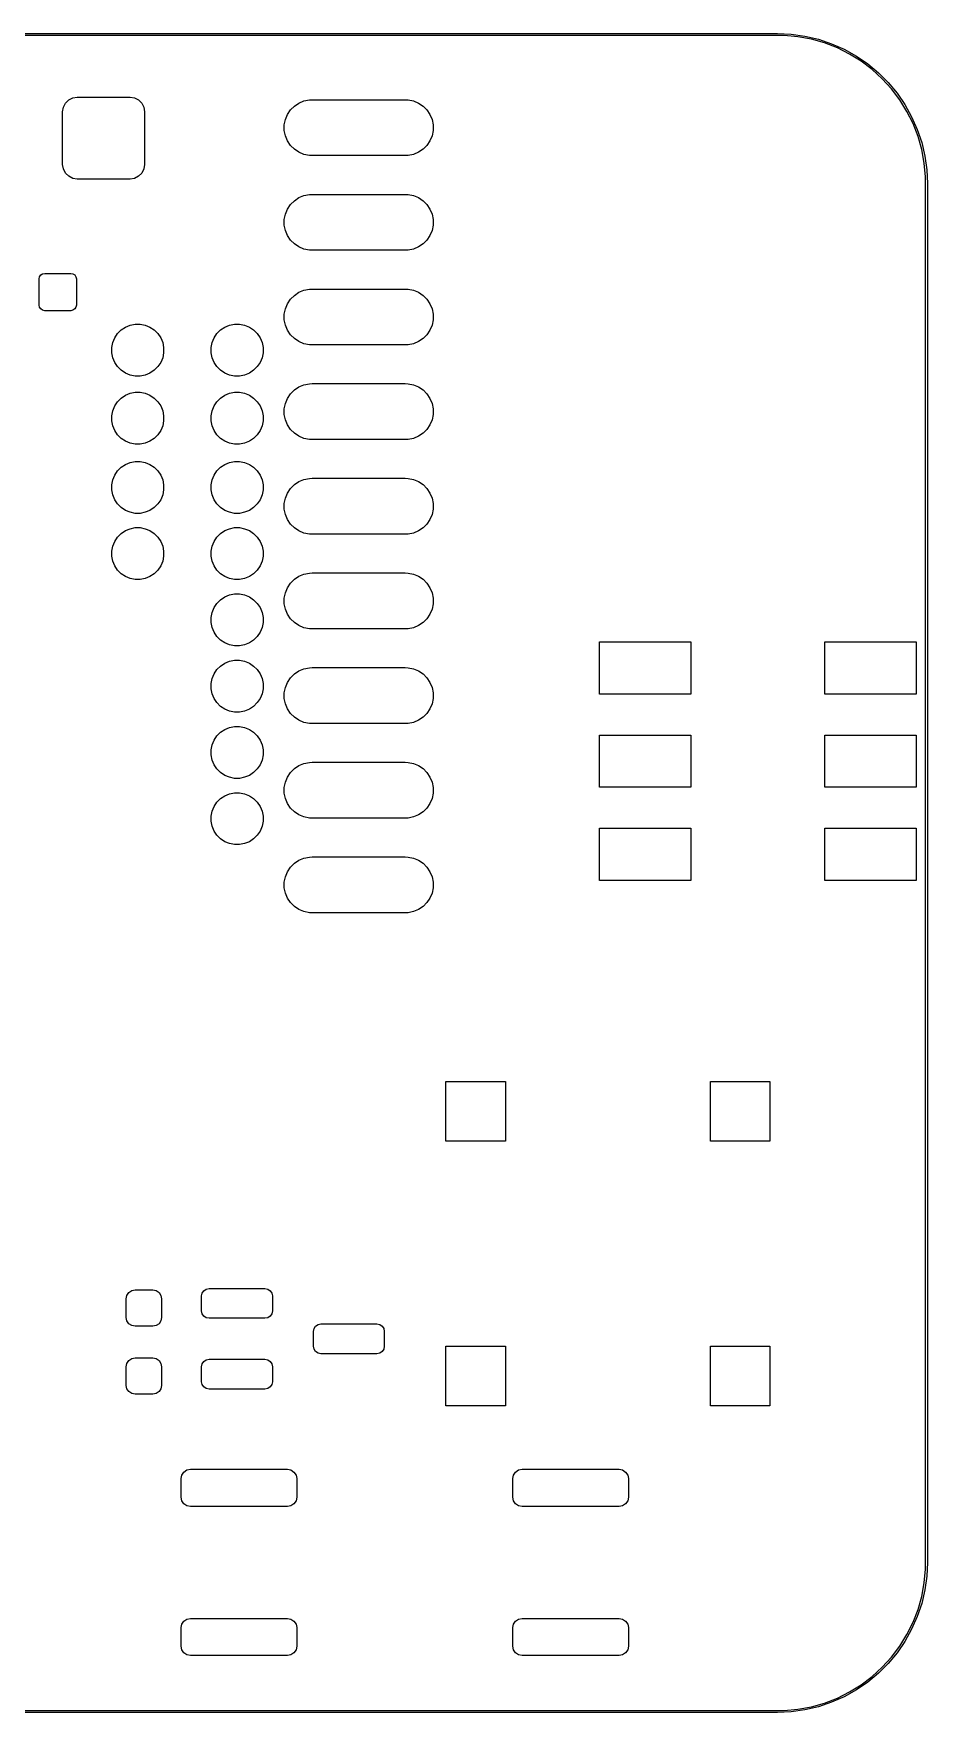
# Model space of a CAD drawing. Header units: inches. Extents: x 0.47 to 2.28, y -2.25 to -0.47.
# Drawn here: x 1.34 to 2.284, y -2.245 to -0.471 of the extents above; entities that cross this region are included whole.
import ezdxf

# ---------------------------------------------------------------- set-up
doc = ezdxf.new("R2010")
doc.units = ezdxf.units.IN
doc.header["$MEASUREMENT"] = 0
doc.layers.add('F.Paste', color=253, linetype='CONTINUOUS', true_color=0xb4a09a)

msp = doc.modelspace()

# ---------------------------------------------------------------- linework, layer by layer
at = {"layer": 'F.Paste', "linetype": 'CONTINUOUS'}
for p, q in [((0.6299, -0.4715), (2.126, -0.4715)), ((2.126, -0.4734), (0.6299, -0.4734)), ((2.126, -0.4715), (2.1406, -0.4721)), ((2.1332, -0.4734), (2.126, -0.4734)), ((2.1476, -0.4748), (2.1332, -0.4734)), ((2.1406, -0.4721), (2.1551, -0.4742)), ((2.1619, -0.4774), (2.1476, -0.4748)), ((2.1551, -0.4742), (2.1694, -0.4775)), ((2.1758, -0.4814), (2.1619, -0.4774)), ((2.1694, -0.4775), (2.1832, -0.4822)), ((2.1893, -0.4866), (2.1758, -0.4814)), ((2.1832, -0.4822), (2.1966, -0.4881)), ((2.2022, -0.4931), (2.1893, -0.4866)), ((2.1966, -0.4881), (2.2094, -0.4952)), ((2.2145, -0.5007), (2.2022, -0.4931)), ((2.2094, -0.4952), (2.2215, -0.5035)), ((2.2261, -0.5094), (2.2145, -0.5007)), ((2.2215, -0.5035), (2.2327, -0.5128)), ((2.2368, -0.5191), (2.2261, -0.5094)), ((2.2327, -0.5128), (2.2431, -0.5232)), ((2.2465, -0.5298), (2.2368, -0.5191)), ((2.2431, -0.5232), (2.2524, -0.5344)), ((2.2552, -0.5414), (2.2465, -0.5298)), ((1.3708, -0.554), (1.3716, -0.5492)), ((1.3716, -0.5492), (1.3738, -0.5449)), ((1.3738, -0.5449), (1.3772, -0.5415)), ((1.3772, -0.5415), (1.3815, -0.5393)), ((1.3815, -0.5393), (1.3863, -0.5386)), ((1.3863, -0.5386), (1.442, -0.5386)), ((1.442, -0.5386), (1.4467, -0.5393)), ((1.4467, -0.5393), (1.451, -0.5415)), ((1.451, -0.5415), (1.4545, -0.5449)), ((1.4545, -0.5449), (1.4567, -0.5492)), ((1.4567, -0.5492), (1.4574, -0.554)), ((1.6116, -0.5521), (1.6157, -0.548)), ((1.6157, -0.548), (1.6205, -0.5448)), ((1.6205, -0.5448), (1.6258, -0.5426)), ((1.6258, -0.5426), (1.6315, -0.5415)), ((1.6315, -0.5415), (1.6344, -0.5413)), ((1.6344, -0.5413), (1.7328, -0.5413)), ((1.7328, -0.5413), (1.7357, -0.5415)), ((1.7357, -0.5415), (1.7414, -0.5426)), ((1.7414, -0.5426), (1.7468, -0.5448)), ((1.7468, -0.5448), (1.7516, -0.548)), ((1.7516, -0.548), (1.7557, -0.5521)), ((2.2524, -0.5344), (2.2607, -0.5465)), ((2.2628, -0.5537), (2.2552, -0.5414)), ((2.2607, -0.5465), (2.2678, -0.5593)), ((1.3708, -0.6097), (1.3708, -0.554)), ((1.4574, -0.554), (1.4574, -0.6097)), ((1.605, -0.568), (1.6062, -0.5623)), ((1.6062, -0.5623), (1.6084, -0.5569)), ((1.6084, -0.5569), (1.6116, -0.5521)), ((1.7557, -0.5521), (1.7589, -0.5569)), ((1.7589, -0.5569), (1.7611, -0.5623)), ((1.7611, -0.5623), (1.7622, -0.568)), ((2.2693, -0.5666), (2.2628, -0.5537)), ((2.2678, -0.5593), (2.2737, -0.5727)), ((2.2745, -0.5801), (2.2693, -0.5666)), ((1.605, -0.5738), (1.605, -0.568)), ((1.6062, -0.5794), (1.605, -0.5738)), ((1.6084, -0.5848), (1.6062, -0.5794)), ((1.6116, -0.5896), (1.6084, -0.5848)), ((1.7589, -0.5848), (1.7557, -0.5896)), ((1.7611, -0.5794), (1.7589, -0.5848)), ((1.7622, -0.5738), (1.7611, -0.5794)), ((1.7622, -0.568), (1.7622, -0.5738)), ((2.2737, -0.5727), (2.2784, -0.5866)), ((2.2785, -0.5941), (2.2745, -0.5801)), ((1.6157, -0.5937), (1.6116, -0.5896)), ((1.6205, -0.5969), (1.6157, -0.5937)), ((1.6258, -0.5991), (1.6205, -0.5969)), ((1.6315, -0.6003), (1.6258, -0.5991)), ((1.6344, -0.6004), (1.6315, -0.6003)), ((1.7328, -0.6004), (1.6344, -0.6004)), ((1.7357, -0.6003), (1.7328, -0.6004)), ((1.7414, -0.5991), (1.7357, -0.6003)), ((1.7468, -0.5969), (1.7414, -0.5991)), ((1.7516, -0.5937), (1.7468, -0.5969)), ((1.7557, -0.5896), (1.7516, -0.5937)), ((2.2784, -0.5866), (2.2818, -0.6008)), ((2.2811, -0.6083), (2.2785, -0.5941)), ((2.2818, -0.6008), (2.2838, -0.6153)), ((1.3716, -0.6145), (1.3708, -0.6097)), ((1.3738, -0.6188), (1.3716, -0.6145)), ((1.3772, -0.6222), (1.3738, -0.6188)), ((1.4545, -0.6188), (1.451, -0.6222)), ((1.4567, -0.6145), (1.4545, -0.6188)), ((1.4574, -0.6097), (1.4567, -0.6145)), ((2.2825, -0.6227), (2.2811, -0.6083)), ((2.2838, -0.6153), (2.2844, -0.6299)), ((1.3815, -0.6244), (1.3772, -0.6222)), ((1.3863, -0.6252), (1.3815, -0.6244)), ((1.442, -0.6252), (1.3863, -0.6252)), ((1.4467, -0.6244), (1.442, -0.6252)), ((1.451, -0.6222), (1.4467, -0.6244)), ((2.2825, -0.6299), (2.2825, -0.6227)), ((2.2825, -2.0866), (2.2825, -0.6299)), ((2.2844, -0.6299), (2.2844, -2.0866)), ((1.6084, -0.6569), (1.6116, -0.6521)), ((1.6116, -0.6521), (1.6157, -0.648)), ((1.6157, -0.648), (1.6205, -0.6448)), ((1.6205, -0.6448), (1.6258, -0.6426)), ((1.6258, -0.6426), (1.6315, -0.6415)), ((1.6315, -0.6415), (1.6344, -0.6413)), ((1.6344, -0.6413), (1.7328, -0.6413)), ((1.7328, -0.6413), (1.7357, -0.6415)), ((1.7357, -0.6415), (1.7414, -0.6426)), ((1.7414, -0.6426), (1.7468, -0.6448)), ((1.7468, -0.6448), (1.7516, -0.648)), ((1.7516, -0.648), (1.7557, -0.6521)), ((1.7557, -0.6521), (1.7589, -0.6569)), ((1.605, -0.668), (1.6062, -0.6623)), ((1.605, -0.6738), (1.605, -0.668)), ((1.6062, -0.6794), (1.605, -0.6738)), ((1.6062, -0.6623), (1.6084, -0.6569)), ((1.7589, -0.6569), (1.7611, -0.6623)), ((1.7611, -0.6623), (1.7622, -0.668)), ((1.7622, -0.6738), (1.7611, -0.6794)), ((1.7622, -0.668), (1.7622, -0.6738)), ((1.6084, -0.6848), (1.6062, -0.6794)), ((1.6116, -0.6896), (1.6084, -0.6848)), ((1.6157, -0.6937), (1.6116, -0.6896)), ((1.7557, -0.6896), (1.7516, -0.6937)), ((1.7589, -0.6848), (1.7557, -0.6896)), ((1.7611, -0.6794), (1.7589, -0.6848)), ((1.6205, -0.6969), (1.6157, -0.6937)), ((1.6258, -0.6991), (1.6205, -0.6969)), ((1.6315, -0.7003), (1.6258, -0.6991)), ((1.6344, -0.7004), (1.6315, -0.7003)), ((1.7328, -0.7004), (1.6344, -0.7004)), ((1.7357, -0.7003), (1.7328, -0.7004)), ((1.7414, -0.6991), (1.7357, -0.7003)), ((1.7468, -0.6969), (1.7414, -0.6991)), ((1.7516, -0.6937), (1.7468, -0.6969)), ((1.3465, -0.7284), (1.3478, -0.7265)), ((1.3478, -0.7265), (1.3497, -0.7253)), ((1.3497, -0.7253), (1.3519, -0.7248)), ((1.3519, -0.7248), (1.3795, -0.7248)), ((1.3795, -0.7248), (1.3817, -0.7253)), ((1.3817, -0.7253), (1.3837, -0.7265)), ((1.3837, -0.7265), (1.3849, -0.7284)), ((1.346, -0.7307), (1.3465, -0.7284)), ((1.346, -0.7583), (1.346, -0.7307)), ((1.3849, -0.7284), (1.3854, -0.7307)), ((1.3854, -0.7307), (1.3854, -0.7583)), ((1.6157, -0.748), (1.6205, -0.7448)), ((1.6205, -0.7448), (1.6258, -0.7426)), ((1.6258, -0.7426), (1.6315, -0.7415)), ((1.6315, -0.7415), (1.6344, -0.7413)), ((1.6344, -0.7413), (1.7328, -0.7413)), ((1.7328, -0.7413), (1.7357, -0.7415)), ((1.7357, -0.7415), (1.7414, -0.7426)), ((1.7414, -0.7426), (1.7468, -0.7448)), ((1.7468, -0.7448), (1.7516, -0.748)), ((1.3465, -0.7605), (1.346, -0.7583)), ((1.3478, -0.7624), (1.3465, -0.7605)), ((1.3497, -0.7637), (1.3478, -0.7624)), ((1.3837, -0.7624), (1.3817, -0.7637)), ((1.3849, -0.7605), (1.3837, -0.7624)), ((1.3854, -0.7583), (1.3849, -0.7605)), ((1.605, -0.768), (1.6062, -0.7623)), ((1.6062, -0.7623), (1.6084, -0.7569)), ((1.6084, -0.7569), (1.6116, -0.7521)), ((1.6116, -0.7521), (1.6157, -0.748)), ((1.7516, -0.748), (1.7557, -0.7521)), ((1.7557, -0.7521), (1.7589, -0.7569)), ((1.7589, -0.7569), (1.7611, -0.7623)), ((1.7611, -0.7623), (1.7622, -0.768)), ((1.3519, -0.7642), (1.3497, -0.7637)), ((1.3795, -0.7642), (1.3519, -0.7642)), ((1.3817, -0.7637), (1.3795, -0.7642)), ((1.4371, -0.7816), (1.4421, -0.7795)), ((1.4421, -0.7795), (1.4474, -0.7784)), ((1.4474, -0.7784), (1.4528, -0.7784)), ((1.4528, -0.7784), (1.4581, -0.7795)), ((1.4581, -0.7795), (1.4631, -0.7816)), ((1.5421, -0.7816), (1.5471, -0.7795)), ((1.5471, -0.7795), (1.5524, -0.7784)), ((1.5524, -0.7784), (1.5578, -0.7784)), ((1.5578, -0.7784), (1.5631, -0.7795)), ((1.5631, -0.7795), (1.5681, -0.7816)), ((1.605, -0.7738), (1.605, -0.768)), ((1.6062, -0.7794), (1.605, -0.7738)), ((1.6084, -0.7848), (1.6062, -0.7794)), ((1.7611, -0.7794), (1.7589, -0.7848)), ((1.7622, -0.7738), (1.7611, -0.7794)), ((1.7622, -0.768), (1.7622, -0.7738)), ((1.4227, -0.8032), (1.4237, -0.7979)), ((1.4237, -0.7979), (1.4258, -0.7929)), ((1.4258, -0.7929), (1.4288, -0.7884)), ((1.4288, -0.7884), (1.4326, -0.7846)), ((1.4326, -0.7846), (1.4371, -0.7816)), ((1.4631, -0.7816), (1.4676, -0.7846)), ((1.4676, -0.7846), (1.4714, -0.7884)), ((1.4714, -0.7884), (1.4744, -0.7929)), ((1.4744, -0.7929), (1.4765, -0.7979)), ((1.4765, -0.7979), (1.4775, -0.8032)), ((1.5277, -0.8032), (1.5287, -0.7979)), ((1.5287, -0.7979), (1.5308, -0.7929)), ((1.5308, -0.7929), (1.5338, -0.7884)), ((1.5338, -0.7884), (1.5376, -0.7846)), ((1.5376, -0.7846), (1.5421, -0.7816)), ((1.5681, -0.7816), (1.5726, -0.7846)), ((1.5726, -0.7846), (1.5764, -0.7884)), ((1.5764, -0.7884), (1.5794, -0.7929)), ((1.5794, -0.7929), (1.5815, -0.7979)), ((1.5815, -0.7979), (1.5825, -0.8032)), ((1.6116, -0.7896), (1.6084, -0.7848)), ((1.6157, -0.7937), (1.6116, -0.7896)), ((1.6205, -0.7969), (1.6157, -0.7937)), ((1.6258, -0.7991), (1.6205, -0.7969)), ((1.7468, -0.7969), (1.7414, -0.7991)), ((1.7516, -0.7937), (1.7468, -0.7969)), ((1.7557, -0.7896), (1.7516, -0.7937)), ((1.7589, -0.7848), (1.7557, -0.7896)), ((1.4227, -0.8086), (1.4227, -0.8032)), ((1.4237, -0.8139), (1.4227, -0.8086)), ((1.4258, -0.8189), (1.4237, -0.8139)), ((1.4765, -0.8139), (1.4744, -0.8189)), ((1.4775, -0.8086), (1.4765, -0.8139)), ((1.4775, -0.8032), (1.4775, -0.8086)), ((1.5277, -0.8086), (1.5277, -0.8032)), ((1.5287, -0.8139), (1.5277, -0.8086)), ((1.5308, -0.8189), (1.5287, -0.8139)), ((1.5815, -0.8139), (1.5794, -0.8189)), ((1.5825, -0.8086), (1.5815, -0.8139)), ((1.5825, -0.8032), (1.5825, -0.8086)), ((1.6315, -0.8003), (1.6258, -0.7991)), ((1.6344, -0.8004), (1.6315, -0.8003)), ((1.7328, -0.8004), (1.6344, -0.8004)), ((1.7357, -0.8003), (1.7328, -0.8004)), ((1.7414, -0.7991), (1.7357, -0.8003)), ((1.4288, -0.8233), (1.4258, -0.8189)), ((1.4326, -0.8272), (1.4288, -0.8233)), ((1.4371, -0.8302), (1.4326, -0.8272)), ((1.4421, -0.8322), (1.4371, -0.8302)), ((1.4474, -0.8333), (1.4421, -0.8322)), ((1.4528, -0.8333), (1.4474, -0.8333)), ((1.4581, -0.8322), (1.4528, -0.8333)), ((1.4631, -0.8302), (1.4581, -0.8322)), ((1.4676, -0.8272), (1.4631, -0.8302)), ((1.4714, -0.8233), (1.4676, -0.8272)), ((1.4744, -0.8189), (1.4714, -0.8233)), ((1.5338, -0.8233), (1.5308, -0.8189)), ((1.5376, -0.8272), (1.5338, -0.8233)), ((1.5421, -0.8302), (1.5376, -0.8272)), ((1.5471, -0.8322), (1.5421, -0.8302)), ((1.5524, -0.8333), (1.5471, -0.8322)), ((1.5578, -0.8333), (1.5524, -0.8333)), ((1.5631, -0.8322), (1.5578, -0.8333)), ((1.5681, -0.8302), (1.5631, -0.8322)), ((1.5726, -0.8272), (1.5681, -0.8302)), ((1.5764, -0.8233), (1.5726, -0.8272)), ((1.5794, -0.8189), (1.5764, -0.8233)), ((1.4421, -0.8515), (1.4474, -0.8504)), ((1.4474, -0.8504), (1.4528, -0.8504)), ((1.4528, -0.8504), (1.4581, -0.8515)), ((1.5471, -0.8515), (1.5524, -0.8504)), ((1.5524, -0.8504), (1.5578, -0.8504)), ((1.5578, -0.8504), (1.5631, -0.8515)), ((1.6116, -0.8521), (1.6157, -0.848)), ((1.6157, -0.848), (1.6205, -0.8448)), ((1.6205, -0.8448), (1.6258, -0.8426)), ((1.6258, -0.8426), (1.6315, -0.8415)), ((1.6315, -0.8415), (1.6344, -0.8413)), ((1.6344, -0.8413), (1.7328, -0.8413)), ((1.7328, -0.8413), (1.7357, -0.8415)), ((1.7357, -0.8415), (1.7414, -0.8426)), ((1.7414, -0.8426), (1.7468, -0.8448)), ((1.7468, -0.8448), (1.7516, -0.848)), ((1.7516, -0.848), (1.7557, -0.8521)), ((1.4237, -0.8699), (1.4258, -0.8649)), ((1.4258, -0.8649), (1.4288, -0.8604)), ((1.4288, -0.8604), (1.4326, -0.8566)), ((1.4326, -0.8566), (1.4371, -0.8536)), ((1.4371, -0.8536), (1.4421, -0.8515)), ((1.4581, -0.8515), (1.4631, -0.8536)), ((1.4631, -0.8536), (1.4676, -0.8566)), ((1.4676, -0.8566), (1.4714, -0.8604)), ((1.4714, -0.8604), (1.4744, -0.8649)), ((1.4744, -0.8649), (1.4765, -0.8699)), ((1.5287, -0.8699), (1.5308, -0.8649)), ((1.5308, -0.8649), (1.5338, -0.8604)), ((1.5338, -0.8604), (1.5376, -0.8566)), ((1.5376, -0.8566), (1.5421, -0.8536)), ((1.5421, -0.8536), (1.5471, -0.8515)), ((1.5631, -0.8515), (1.5681, -0.8536)), ((1.5681, -0.8536), (1.5726, -0.8566)), ((1.5726, -0.8566), (1.5764, -0.8604)), ((1.5764, -0.8604), (1.5794, -0.8649)), ((1.5794, -0.8649), (1.5815, -0.8699)), ((1.605, -0.868), (1.6062, -0.8623)), ((1.605, -0.8738), (1.605, -0.868)), ((1.6062, -0.8623), (1.6084, -0.8569)), ((1.6084, -0.8569), (1.6116, -0.8521)), ((1.7557, -0.8521), (1.7589, -0.8569)), ((1.7589, -0.8569), (1.7611, -0.8623)), ((1.7611, -0.8623), (1.7622, -0.868)), ((1.7622, -0.868), (1.7622, -0.8738)), ((1.4227, -0.8752), (1.4237, -0.8699)), ((1.4227, -0.8806), (1.4227, -0.8752)), ((1.4237, -0.8859), (1.4227, -0.8806)), ((1.4258, -0.8909), (1.4237, -0.8859)), ((1.4765, -0.8859), (1.4744, -0.8909)), ((1.4765, -0.8699), (1.4775, -0.8752)), ((1.4775, -0.8806), (1.4765, -0.8859)), ((1.4775, -0.8752), (1.4775, -0.8806)), ((1.5277, -0.8752), (1.5287, -0.8699)), ((1.5277, -0.8806), (1.5277, -0.8752)), ((1.5287, -0.8859), (1.5277, -0.8806)), ((1.5308, -0.8909), (1.5287, -0.8859)), ((1.5815, -0.8859), (1.5794, -0.8909)), ((1.5815, -0.8699), (1.5825, -0.8752)), ((1.5825, -0.8806), (1.5815, -0.8859)), ((1.5825, -0.8752), (1.5825, -0.8806)), ((1.6062, -0.8794), (1.605, -0.8738)), ((1.6084, -0.8848), (1.6062, -0.8794)), ((1.6116, -0.8896), (1.6084, -0.8848)), ((1.7589, -0.8848), (1.7557, -0.8896)), ((1.7611, -0.8794), (1.7589, -0.8848)), ((1.7622, -0.8738), (1.7611, -0.8794)), ((1.4288, -0.8953), (1.4258, -0.8909)), ((1.4326, -0.8992), (1.4288, -0.8953)), ((1.4371, -0.9022), (1.4326, -0.8992)), ((1.4421, -0.9042), (1.4371, -0.9022)), ((1.4474, -0.9053), (1.4421, -0.9042)), ((1.4581, -0.9042), (1.4528, -0.9053)), ((1.4631, -0.9022), (1.4581, -0.9042)), ((1.4676, -0.8992), (1.4631, -0.9022)), ((1.4714, -0.8953), (1.4676, -0.8992)), ((1.4744, -0.8909), (1.4714, -0.8953)), ((1.5338, -0.8953), (1.5308, -0.8909)), ((1.5376, -0.8992), (1.5338, -0.8953)), ((1.5421, -0.9022), (1.5376, -0.8992)), ((1.5471, -0.9042), (1.5421, -0.9022)), ((1.5524, -0.9053), (1.5471, -0.9042)), ((1.5631, -0.9042), (1.5578, -0.9053)), ((1.5681, -0.9022), (1.5631, -0.9042)), ((1.5726, -0.8992), (1.5681, -0.9022)), ((1.5764, -0.8953), (1.5726, -0.8992)), ((1.5794, -0.8909), (1.5764, -0.8953)), ((1.6157, -0.8937), (1.6116, -0.8896)), ((1.6205, -0.8969), (1.6157, -0.8937)), ((1.6258, -0.8991), (1.6205, -0.8969)), ((1.6315, -0.9003), (1.6258, -0.8991)), ((1.6344, -0.9004), (1.6315, -0.9003)), ((1.7328, -0.9004), (1.6344, -0.9004)), ((1.7357, -0.9003), (1.7328, -0.9004)), ((1.7414, -0.8991), (1.7357, -0.9003)), ((1.7468, -0.8969), (1.7414, -0.8991)), ((1.7516, -0.8937), (1.7468, -0.8969)), ((1.7557, -0.8896), (1.7516, -0.8937)), ((1.4528, -0.9053), (1.4474, -0.9053)), ((1.5578, -0.9053), (1.5524, -0.9053)), ((1.4237, -0.9429), (1.4258, -0.9379)), ((1.4258, -0.9379), (1.4288, -0.9334)), ((1.4288, -0.9334), (1.4326, -0.9296)), ((1.4326, -0.9296), (1.4371, -0.9266)), ((1.4371, -0.9266), (1.4421, -0.9245)), ((1.4421, -0.9245), (1.4474, -0.9234)), ((1.4474, -0.9234), (1.4528, -0.9234)), ((1.4528, -0.9234), (1.4581, -0.9245)), ((1.4581, -0.9245), (1.4631, -0.9266)), ((1.4631, -0.9266), (1.4676, -0.9296)), ((1.4676, -0.9296), (1.4714, -0.9334)), ((1.4714, -0.9334), (1.4744, -0.9379)), ((1.4744, -0.9379), (1.4765, -0.9429)), ((1.5287, -0.9429), (1.5308, -0.9379)), ((1.5308, -0.9379), (1.5338, -0.9334)), ((1.5338, -0.9334), (1.5376, -0.9296)), ((1.5376, -0.9296), (1.5421, -0.9266)), ((1.5421, -0.9266), (1.5471, -0.9245)), ((1.5471, -0.9245), (1.5524, -0.9234)), ((1.5524, -0.9234), (1.5578, -0.9234)), ((1.5578, -0.9234), (1.5631, -0.9245)), ((1.5631, -0.9245), (1.5681, -0.9266)), ((1.5681, -0.9266), (1.5726, -0.9296)), ((1.5726, -0.9296), (1.5764, -0.9334)), ((1.5764, -0.9334), (1.5794, -0.9379)), ((1.5794, -0.9379), (1.5815, -0.9429)), ((1.4227, -0.9482), (1.4237, -0.9429)), ((1.4227, -0.9536), (1.4227, -0.9482)), ((1.4237, -0.9589), (1.4227, -0.9536)), ((1.4765, -0.9429), (1.4775, -0.9482)), ((1.4775, -0.9536), (1.4765, -0.9589)), ((1.4775, -0.9482), (1.4775, -0.9536)), ((1.5277, -0.9482), (1.5287, -0.9429)), ((1.5277, -0.9536), (1.5277, -0.9482)), ((1.5287, -0.9589), (1.5277, -0.9536)), ((1.5815, -0.9429), (1.5825, -0.9482)), ((1.5825, -0.9536), (1.5815, -0.9589)), ((1.5825, -0.9482), (1.5825, -0.9536)), ((1.6062, -0.9623), (1.6084, -0.9569)), ((1.6084, -0.9569), (1.6116, -0.9521)), ((1.6116, -0.9521), (1.6157, -0.948)), ((1.6157, -0.948), (1.6205, -0.9448)), ((1.6205, -0.9448), (1.6258, -0.9426)), ((1.6258, -0.9426), (1.6315, -0.9415)), ((1.6315, -0.9415), (1.6344, -0.9413)), ((1.6344, -0.9413), (1.7328, -0.9413)), ((1.7328, -0.9413), (1.7357, -0.9415)), ((1.7357, -0.9415), (1.7414, -0.9426)), ((1.7414, -0.9426), (1.7468, -0.9448)), ((1.7468, -0.9448), (1.7516, -0.948)), ((1.7516, -0.948), (1.7557, -0.9521)), ((1.7557, -0.9521), (1.7589, -0.9569)), ((1.7589, -0.9569), (1.7611, -0.9623)), ((1.4258, -0.9639), (1.4237, -0.9589)), ((1.4288, -0.9683), (1.4258, -0.9639)), ((1.4326, -0.9722), (1.4288, -0.9683)), ((1.4371, -0.9752), (1.4326, -0.9722)), ((1.4421, -0.9772), (1.4371, -0.9752)), ((1.4631, -0.9752), (1.4581, -0.9772)), ((1.4676, -0.9722), (1.4631, -0.9752)), ((1.4714, -0.9683), (1.4676, -0.9722)), ((1.4744, -0.9639), (1.4714, -0.9683)), ((1.4765, -0.9589), (1.4744, -0.9639)), ((1.5308, -0.9639), (1.5287, -0.9589)), ((1.5338, -0.9683), (1.5308, -0.9639)), ((1.5376, -0.9722), (1.5338, -0.9683)), ((1.5421, -0.9752), (1.5376, -0.9722)), ((1.5471, -0.9772), (1.5421, -0.9752)), ((1.5681, -0.9752), (1.5631, -0.9772)), ((1.5726, -0.9722), (1.5681, -0.9752)), ((1.5764, -0.9683), (1.5726, -0.9722)), ((1.5794, -0.9639), (1.5764, -0.9683)), ((1.5815, -0.9589), (1.5794, -0.9639)), ((1.605, -0.968), (1.6062, -0.9623)), ((1.605, -0.9738), (1.605, -0.968)), ((1.6062, -0.9794), (1.605, -0.9738)), ((1.7611, -0.9623), (1.7622, -0.968)), ((1.7622, -0.9738), (1.7611, -0.9794)), ((1.7622, -0.968), (1.7622, -0.9738)), ((1.4474, -0.9783), (1.4421, -0.9772)), ((1.4528, -0.9783), (1.4474, -0.9783)), ((1.4581, -0.9772), (1.4528, -0.9783)), ((1.5524, -0.9783), (1.5471, -0.9772)), ((1.5578, -0.9783), (1.5524, -0.9783)), ((1.5631, -0.9772), (1.5578, -0.9783)), ((1.6084, -0.9848), (1.6062, -0.9794)), ((1.6116, -0.9896), (1.6084, -0.9848)), ((1.6157, -0.9937), (1.6116, -0.9896)), ((1.7557, -0.9896), (1.7516, -0.9937)), ((1.7589, -0.9848), (1.7557, -0.9896)), ((1.7611, -0.9794), (1.7589, -0.9848)), ((1.4237, -1.0129), (1.4258, -1.0079)), ((1.4258, -1.0079), (1.4288, -1.0034)), ((1.4288, -1.0034), (1.4326, -0.9996)), ((1.4326, -0.9996), (1.4371, -0.9966)), ((1.4371, -0.9966), (1.4421, -0.9945)), ((1.4421, -0.9945), (1.4474, -0.9934)), ((1.4474, -0.9934), (1.4528, -0.9934)), ((1.4528, -0.9934), (1.4581, -0.9945)), ((1.4581, -0.9945), (1.4631, -0.9966)), ((1.4631, -0.9966), (1.4676, -0.9996)), ((1.4676, -0.9996), (1.4714, -1.0034)), ((1.4714, -1.0034), (1.4744, -1.0079)), ((1.4744, -1.0079), (1.4765, -1.0129)), ((1.5287, -1.0129), (1.5308, -1.0079)), ((1.5308, -1.0079), (1.5338, -1.0034)), ((1.5338, -1.0034), (1.5376, -0.9996)), ((1.5376, -0.9996), (1.5421, -0.9966)), ((1.5421, -0.9966), (1.5471, -0.9945)), ((1.5471, -0.9945), (1.5524, -0.9934)), ((1.5524, -0.9934), (1.5578, -0.9934)), ((1.5578, -0.9934), (1.5631, -0.9945)), ((1.5631, -0.9945), (1.5681, -0.9966)), ((1.5681, -0.9966), (1.5726, -0.9996)), ((1.5726, -0.9996), (1.5764, -1.0034)), ((1.5764, -1.0034), (1.5794, -1.0079)), ((1.5794, -1.0079), (1.5815, -1.0129)), ((1.6205, -0.9969), (1.6157, -0.9937)), ((1.6258, -0.9991), (1.6205, -0.9969)), ((1.6315, -1.0003), (1.6258, -0.9991)), ((1.6344, -1.0004), (1.6315, -1.0003)), ((1.7328, -1.0004), (1.6344, -1.0004)), ((1.7357, -1.0003), (1.7328, -1.0004)), ((1.7414, -0.9991), (1.7357, -1.0003)), ((1.7468, -0.9969), (1.7414, -0.9991)), ((1.7516, -0.9937), (1.7468, -0.9969)), ((1.4227, -1.0182), (1.4237, -1.0129)), ((1.4227, -1.0236), (1.4227, -1.0182)), ((1.4237, -1.0289), (1.4227, -1.0236)), ((1.4765, -1.0129), (1.4775, -1.0182)), ((1.4775, -1.0236), (1.4765, -1.0289)), ((1.4775, -1.0182), (1.4775, -1.0236)), ((1.5277, -1.0182), (1.5287, -1.0129)), ((1.5277, -1.0236), (1.5277, -1.0182)), ((1.5287, -1.0289), (1.5277, -1.0236)), ((1.5815, -1.0129), (1.5825, -1.0182)), ((1.5825, -1.0236), (1.5815, -1.0289)), ((1.5825, -1.0182), (1.5825, -1.0236)), ((1.4258, -1.0339), (1.4237, -1.0289)), ((1.4288, -1.0383), (1.4258, -1.0339)), ((1.4326, -1.0422), (1.4288, -1.0383)), ((1.4371, -1.0452), (1.4326, -1.0422)), ((1.4421, -1.0472), (1.4371, -1.0452)), ((1.4631, -1.0452), (1.4581, -1.0472)), ((1.4676, -1.0422), (1.4631, -1.0452)), ((1.4714, -1.0383), (1.4676, -1.0422)), ((1.4744, -1.0339), (1.4714, -1.0383)), ((1.4765, -1.0289), (1.4744, -1.0339)), ((1.5308, -1.0339), (1.5287, -1.0289)), ((1.5338, -1.0383), (1.5308, -1.0339)), ((1.5376, -1.0422), (1.5338, -1.0383)), ((1.5421, -1.0452), (1.5376, -1.0422)), ((1.5471, -1.0472), (1.5421, -1.0452)), ((1.5681, -1.0452), (1.5631, -1.0472)), ((1.5726, -1.0422), (1.5681, -1.0452)), ((1.5764, -1.0383), (1.5726, -1.0422)), ((1.5794, -1.0339), (1.5764, -1.0383)), ((1.5815, -1.0289), (1.5794, -1.0339)), ((1.6157, -1.048), (1.6205, -1.0448)), ((1.6205, -1.0448), (1.6258, -1.0426)), ((1.6258, -1.0426), (1.6315, -1.0415)), ((1.6315, -1.0415), (1.6344, -1.0413)), ((1.6344, -1.0413), (1.7328, -1.0413)), ((1.7328, -1.0413), (1.7357, -1.0415)), ((1.7357, -1.0415), (1.7414, -1.0426)), ((1.7414, -1.0426), (1.7468, -1.0448)), ((1.7468, -1.0448), (1.7516, -1.048)), ((1.4474, -1.0483), (1.4421, -1.0472)), ((1.4528, -1.0483), (1.4474, -1.0483)), ((1.4581, -1.0472), (1.4528, -1.0483)), ((1.5524, -1.0483), (1.5471, -1.0472)), ((1.5471, -1.0645), (1.5524, -1.0634)), ((1.5578, -1.0483), (1.5524, -1.0483)), ((1.5524, -1.0634), (1.5578, -1.0634)), ((1.5631, -1.0472), (1.5578, -1.0483)), ((1.5578, -1.0634), (1.5631, -1.0645)), ((1.605, -1.068), (1.6062, -1.0623)), ((1.6062, -1.0623), (1.6084, -1.0569)), ((1.6084, -1.0569), (1.6116, -1.0521)), ((1.6116, -1.0521), (1.6157, -1.048)), ((1.7516, -1.048), (1.7557, -1.0521)), ((1.7557, -1.0521), (1.7589, -1.0569)), ((1.7589, -1.0569), (1.7611, -1.0623)), ((1.7611, -1.0623), (1.7622, -1.068)), ((1.5287, -1.0829), (1.5308, -1.0779)), ((1.5308, -1.0779), (1.5338, -1.0734)), ((1.5338, -1.0734), (1.5376, -1.0696)), ((1.5376, -1.0696), (1.5421, -1.0666)), ((1.5421, -1.0666), (1.5471, -1.0645)), ((1.5631, -1.0645), (1.5681, -1.0666)), ((1.5681, -1.0666), (1.5726, -1.0696)), ((1.5726, -1.0696), (1.5764, -1.0734)), ((1.5764, -1.0734), (1.5794, -1.0779)), ((1.5794, -1.0779), (1.5815, -1.0829)), ((1.605, -1.0738), (1.605, -1.068)), ((1.6062, -1.0794), (1.605, -1.0738)), ((1.6084, -1.0848), (1.6062, -1.0794)), ((1.7611, -1.0794), (1.7589, -1.0848)), ((1.7622, -1.0738), (1.7611, -1.0794)), ((1.7622, -1.068), (1.7622, -1.0738)), ((1.5277, -1.0882), (1.5287, -1.0829)), ((1.5277, -1.0936), (1.5277, -1.0882)), ((1.5287, -1.0989), (1.5277, -1.0936)), ((1.5308, -1.1039), (1.5287, -1.0989)), ((1.5815, -1.0989), (1.5794, -1.1039)), ((1.5815, -1.0829), (1.5825, -1.0882)), ((1.5825, -1.0936), (1.5815, -1.0989)), ((1.5825, -1.0882), (1.5825, -1.0936)), ((1.6116, -1.0896), (1.6084, -1.0848)), ((1.6157, -1.0937), (1.6116, -1.0896)), ((1.6205, -1.0969), (1.6157, -1.0937)), ((1.6258, -1.0991), (1.6205, -1.0969)), ((1.6315, -1.1003), (1.6258, -1.0991)), ((1.7414, -1.0991), (1.7357, -1.1003)), ((1.7468, -1.0969), (1.7414, -1.0991)), ((1.7516, -1.0937), (1.7468, -1.0969)), ((1.7557, -1.0896), (1.7516, -1.0937)), ((1.7589, -1.0848), (1.7557, -1.0896)), ((1.5338, -1.1083), (1.5308, -1.1039)), ((1.5376, -1.1122), (1.5338, -1.1083)), ((1.5421, -1.1152), (1.5376, -1.1122)), ((1.5471, -1.1172), (1.5421, -1.1152)), ((1.5524, -1.1183), (1.5471, -1.1172)), ((1.5631, -1.1172), (1.5578, -1.1183)), ((1.5681, -1.1152), (1.5631, -1.1172)), ((1.5726, -1.1122), (1.5681, -1.1152)), ((1.5764, -1.1083), (1.5726, -1.1122)), ((1.5794, -1.1039), (1.5764, -1.1083)), ((1.6344, -1.1004), (1.6315, -1.1003)), ((1.7328, -1.1004), (1.6344, -1.1004)), ((1.7357, -1.1003), (1.7328, -1.1004)), ((1.938, -1.1693), (1.938, -1.1142)), ((1.938, -1.1142), (2.0344, -1.1142)), ((2.0344, -1.1142), (2.0344, -1.1693)), ((2.1762, -1.1693), (2.1762, -1.1142)), ((2.1762, -1.1142), (2.2726, -1.1142)), ((2.2726, -1.1142), (2.2726, -1.1693)), ((1.5421, -1.1366), (1.5471, -1.1345)), ((1.5471, -1.1345), (1.5524, -1.1334)), ((1.5578, -1.1183), (1.5524, -1.1183)), ((1.5524, -1.1334), (1.5578, -1.1334)), ((1.5578, -1.1334), (1.5631, -1.1345)), ((1.5631, -1.1345), (1.5681, -1.1366)), ((1.5287, -1.1529), (1.5308, -1.1479)), ((1.5308, -1.1479), (1.5338, -1.1434)), ((1.5338, -1.1434), (1.5376, -1.1396)), ((1.5376, -1.1396), (1.5421, -1.1366)), ((1.5681, -1.1366), (1.5726, -1.1396)), ((1.5726, -1.1396), (1.5764, -1.1434)), ((1.5764, -1.1434), (1.5794, -1.1479)), ((1.5794, -1.1479), (1.5815, -1.1529)), ((1.6084, -1.1569), (1.6116, -1.1521)), ((1.6116, -1.1521), (1.6157, -1.148)), ((1.6157, -1.148), (1.6205, -1.1448)), ((1.6205, -1.1448), (1.6258, -1.1426)), ((1.6258, -1.1426), (1.6315, -1.1415)), ((1.6315, -1.1415), (1.6344, -1.1413)), ((1.6344, -1.1413), (1.7328, -1.1413)), ((1.7328, -1.1413), (1.7357, -1.1415)), ((1.7357, -1.1415), (1.7414, -1.1426)), ((1.7414, -1.1426), (1.7468, -1.1448)), ((1.7468, -1.1448), (1.7516, -1.148)), ((1.7516, -1.148), (1.7557, -1.1521)), ((1.7557, -1.1521), (1.7589, -1.1569)), ((1.5277, -1.1582), (1.5287, -1.1529)), ((1.5277, -1.1636), (1.5277, -1.1582)), ((1.5287, -1.1689), (1.5277, -1.1636)), ((1.5308, -1.1739), (1.5287, -1.1689)), ((1.5815, -1.1689), (1.5794, -1.1739)), ((1.5815, -1.1529), (1.5825, -1.1582)), ((1.5825, -1.1636), (1.5815, -1.1689)), ((1.5825, -1.1582), (1.5825, -1.1636)), ((1.605, -1.168), (1.6062, -1.1623)), ((1.605, -1.1738), (1.605, -1.168)), ((1.6062, -1.1623), (1.6084, -1.1569)), ((1.7589, -1.1569), (1.7611, -1.1623)), ((1.7611, -1.1623), (1.7622, -1.168)), ((1.7622, -1.168), (1.7622, -1.1738)), ((2.0344, -1.1693), (1.938, -1.1693)), ((2.2726, -1.1693), (2.1762, -1.1693)), ((1.5338, -1.1783), (1.5308, -1.1739)), ((1.5376, -1.1822), (1.5338, -1.1783)), ((1.5421, -1.1852), (1.5376, -1.1822)), ((1.5471, -1.1872), (1.5421, -1.1852)), ((1.5524, -1.1883), (1.5471, -1.1872)), ((1.5578, -1.1883), (1.5524, -1.1883)), ((1.5631, -1.1872), (1.5578, -1.1883)), ((1.5681, -1.1852), (1.5631, -1.1872)), ((1.5726, -1.1822), (1.5681, -1.1852)), ((1.5764, -1.1783), (1.5726, -1.1822)), ((1.5794, -1.1739), (1.5764, -1.1783)), ((1.6062, -1.1794), (1.605, -1.1738)), ((1.6084, -1.1848), (1.6062, -1.1794)), ((1.6116, -1.1896), (1.6084, -1.1848)), ((1.7589, -1.1848), (1.7557, -1.1896)), ((1.7611, -1.1794), (1.7589, -1.1848)), ((1.7622, -1.1738), (1.7611, -1.1794)), ((1.5421, -1.2066), (1.5471, -1.2045)), ((1.5471, -1.2045), (1.5524, -1.2034)), ((1.5524, -1.2034), (1.5578, -1.2034)), ((1.5578, -1.2034), (1.5631, -1.2045)), ((1.5631, -1.2045), (1.5681, -1.2066)), ((1.6157, -1.1937), (1.6116, -1.1896)), ((1.6205, -1.1969), (1.6157, -1.1937)), ((1.6258, -1.1991), (1.6205, -1.1969)), ((1.6315, -1.2003), (1.6258, -1.1991)), ((1.6344, -1.2004), (1.6315, -1.2003)), ((1.7328, -1.2004), (1.6344, -1.2004)), ((1.7357, -1.2003), (1.7328, -1.2004)), ((1.7414, -1.1991), (1.7357, -1.2003)), ((1.7468, -1.1969), (1.7414, -1.1991)), ((1.7516, -1.1937), (1.7468, -1.1969)), ((1.7557, -1.1896), (1.7516, -1.1937)), ((1.5277, -1.2282), (1.5287, -1.2229)), ((1.5287, -1.2229), (1.5308, -1.2179)), ((1.5308, -1.2179), (1.5338, -1.2134)), ((1.5338, -1.2134), (1.5376, -1.2096)), ((1.5376, -1.2096), (1.5421, -1.2066)), ((1.5681, -1.2066), (1.5726, -1.2096)), ((1.5726, -1.2096), (1.5764, -1.2134)), ((1.5764, -1.2134), (1.5794, -1.2179)), ((1.5794, -1.2179), (1.5815, -1.2229)), ((1.5815, -1.2229), (1.5825, -1.2282)), ((1.938, -1.2677), (1.938, -1.2126)), ((1.938, -1.2126), (2.0344, -1.2126)), ((2.0344, -1.2126), (2.0344, -1.2677)), ((2.1762, -1.2677), (2.1762, -1.2126)), ((2.1762, -1.2126), (2.2726, -1.2126)), ((2.2726, -1.2126), (2.2726, -1.2677)), ((1.5277, -1.2336), (1.5277, -1.2282)), ((1.5287, -1.2389), (1.5277, -1.2336)), ((1.5308, -1.2439), (1.5287, -1.2389)), ((1.5815, -1.2389), (1.5794, -1.2439)), ((1.5825, -1.2336), (1.5815, -1.2389)), ((1.5825, -1.2282), (1.5825, -1.2336)), ((1.6258, -1.2426), (1.6315, -1.2415)), ((1.6315, -1.2415), (1.6344, -1.2413)), ((1.6344, -1.2413), (1.7328, -1.2413)), ((1.7328, -1.2413), (1.7357, -1.2415)), ((1.7357, -1.2415), (1.7414, -1.2426)), ((1.5338, -1.2483), (1.5308, -1.2439)), ((1.5376, -1.2522), (1.5338, -1.2483)), ((1.5421, -1.2552), (1.5376, -1.2522)), ((1.5471, -1.2572), (1.5421, -1.2552)), ((1.5524, -1.2583), (1.5471, -1.2572)), ((1.5578, -1.2583), (1.5524, -1.2583)), ((1.5631, -1.2572), (1.5578, -1.2583)), ((1.5681, -1.2552), (1.5631, -1.2572)), ((1.5726, -1.2522), (1.5681, -1.2552)), ((1.5764, -1.2483), (1.5726, -1.2522)), ((1.5794, -1.2439), (1.5764, -1.2483)), ((1.6062, -1.2623), (1.6084, -1.2569)), ((1.6084, -1.2569), (1.6116, -1.2521)), ((1.6116, -1.2521), (1.6157, -1.248)), ((1.6157, -1.248), (1.6205, -1.2448)), ((1.6205, -1.2448), (1.6258, -1.2426)), ((1.7414, -1.2426), (1.7468, -1.2448)), ((1.7468, -1.2448), (1.7516, -1.248)), ((1.7516, -1.248), (1.7557, -1.2521)), ((1.7557, -1.2521), (1.7589, -1.2569)), ((1.7589, -1.2569), (1.7611, -1.2623)), ((1.5376, -1.2796), (1.5421, -1.2766)), ((1.5421, -1.2766), (1.5471, -1.2745)), ((1.5471, -1.2745), (1.5524, -1.2734)), ((1.5524, -1.2734), (1.5578, -1.2734)), ((1.5578, -1.2734), (1.5631, -1.2745)), ((1.5631, -1.2745), (1.5681, -1.2766)), ((1.5681, -1.2766), (1.5726, -1.2796)), ((1.605, -1.268), (1.6062, -1.2623)), ((1.605, -1.2738), (1.605, -1.268)), ((1.6062, -1.2794), (1.605, -1.2738)), ((1.7611, -1.2623), (1.7622, -1.268)), ((1.7622, -1.2738), (1.7611, -1.2794)), ((1.7622, -1.268), (1.7622, -1.2738)), ((2.0344, -1.2677), (1.938, -1.2677)), ((2.2726, -1.2677), (2.1762, -1.2677)), ((1.5277, -1.2982), (1.5287, -1.2929)), ((1.5287, -1.2929), (1.5308, -1.2879)), ((1.5308, -1.2879), (1.5338, -1.2834)), ((1.5338, -1.2834), (1.5376, -1.2796)), ((1.5726, -1.2796), (1.5764, -1.2834)), ((1.5764, -1.2834), (1.5794, -1.2879)), ((1.5794, -1.2879), (1.5815, -1.2929)), ((1.5815, -1.2929), (1.5825, -1.2982)), ((1.6084, -1.2848), (1.6062, -1.2794)), ((1.6116, -1.2896), (1.6084, -1.2848)), ((1.6157, -1.2937), (1.6116, -1.2896)), ((1.6205, -1.2969), (1.6157, -1.2937)), ((1.7516, -1.2937), (1.7468, -1.2969)), ((1.7557, -1.2896), (1.7516, -1.2937)), ((1.7589, -1.2848), (1.7557, -1.2896)), ((1.7611, -1.2794), (1.7589, -1.2848)), ((1.5277, -1.3036), (1.5277, -1.2982)), ((1.5287, -1.3089), (1.5277, -1.3036)), ((1.5308, -1.3139), (1.5287, -1.3089)), ((1.5815, -1.3089), (1.5794, -1.3139)), ((1.5825, -1.3036), (1.5815, -1.3089)), ((1.5825, -1.2982), (1.5825, -1.3036)), ((1.6258, -1.2991), (1.6205, -1.2969)), ((1.6315, -1.3003), (1.6258, -1.2991)), ((1.6344, -1.3004), (1.6315, -1.3003)), ((1.7328, -1.3004), (1.6344, -1.3004)), ((1.7357, -1.3003), (1.7328, -1.3004)), ((1.7414, -1.2991), (1.7357, -1.3003)), ((1.7468, -1.2969), (1.7414, -1.2991)), ((1.938, -1.3661), (1.938, -1.311)), ((1.938, -1.311), (2.0344, -1.311)), ((2.0344, -1.311), (2.0344, -1.3661)), ((2.1762, -1.3661), (2.1762, -1.311)), ((2.1762, -1.311), (2.2726, -1.311)), ((2.2726, -1.311), (2.2726, -1.3661)), ((1.5338, -1.3183), (1.5308, -1.3139)), ((1.5376, -1.3222), (1.5338, -1.3183)), ((1.5421, -1.3252), (1.5376, -1.3222)), ((1.5471, -1.3272), (1.5421, -1.3252)), ((1.5524, -1.3283), (1.5471, -1.3272)), ((1.5578, -1.3283), (1.5524, -1.3283)), ((1.5631, -1.3272), (1.5578, -1.3283)), ((1.5681, -1.3252), (1.5631, -1.3272)), ((1.5726, -1.3222), (1.5681, -1.3252)), ((1.5764, -1.3183), (1.5726, -1.3222)), ((1.5794, -1.3139), (1.5764, -1.3183)), ((1.6157, -1.348), (1.6205, -1.3448)), ((1.6205, -1.3448), (1.6258, -1.3426)), ((1.6258, -1.3426), (1.6315, -1.3415)), ((1.6315, -1.3415), (1.6344, -1.3413)), ((1.6344, -1.3413), (1.7328, -1.3413)), ((1.7328, -1.3413), (1.7357, -1.3415)), ((1.7357, -1.3415), (1.7414, -1.3426)), ((1.7414, -1.3426), (1.7468, -1.3448)), ((1.7468, -1.3448), (1.7516, -1.348)), ((1.605, -1.368), (1.6062, -1.3623)), ((1.6062, -1.3623), (1.6084, -1.3569)), ((1.6084, -1.3569), (1.6116, -1.3521)), ((1.6116, -1.3521), (1.6157, -1.348)), ((1.7516, -1.348), (1.7557, -1.3521)), ((1.7557, -1.3521), (1.7589, -1.3569)), ((1.7589, -1.3569), (1.7611, -1.3623)), ((1.7611, -1.3623), (1.7622, -1.368)), ((1.605, -1.3738), (1.605, -1.368)), ((1.6062, -1.3794), (1.605, -1.3738)), ((1.6084, -1.3848), (1.6062, -1.3794)), ((1.7611, -1.3794), (1.7589, -1.3848)), ((1.7622, -1.3738), (1.7611, -1.3794)), ((1.7622, -1.368), (1.7622, -1.3738)), ((2.0344, -1.3661), (1.938, -1.3661)), ((2.2726, -1.3661), (2.1762, -1.3661)), ((1.6116, -1.3896), (1.6084, -1.3848)), ((1.6157, -1.3937), (1.6116, -1.3896)), ((1.6205, -1.3969), (1.6157, -1.3937)), ((1.6258, -1.3991), (1.6205, -1.3969)), ((1.6315, -1.4003), (1.6258, -1.3991)), ((1.6344, -1.4004), (1.6315, -1.4003)), ((1.7328, -1.4004), (1.6344, -1.4004)), ((1.7357, -1.4003), (1.7328, -1.4004)), ((1.7414, -1.3991), (1.7357, -1.4003)), ((1.7468, -1.3969), (1.7414, -1.3991)), ((1.7516, -1.3937), (1.7468, -1.3969)), ((1.7557, -1.3896), (1.7516, -1.3937)), ((1.7589, -1.3848), (1.7557, -1.3896)), ((1.7756, -1.6417), (1.7756, -1.5787)), ((1.7756, -1.5787), (1.8386, -1.5787)), ((1.8386, -1.5787), (1.8386, -1.6417)), ((2.0551, -1.6417), (2.0551, -1.5787)), ((2.0551, -1.5787), (2.1181, -1.5787)), ((2.1181, -1.5787), (2.1181, -1.6417)), ((1.8386, -1.6417), (1.7756, -1.6417)), ((2.1181, -1.6417), (2.0551, -1.6417)), ((1.438, -1.8081), (1.4387, -1.8045)), ((1.438, -1.8278), (1.438, -1.8081)), ((1.4387, -1.8045), (1.4407, -1.8015)), ((1.4407, -1.8015), (1.4438, -1.7994)), ((1.4438, -1.7994), (1.4473, -1.7987)), ((1.4473, -1.7987), (1.466, -1.7987)), ((1.466, -1.7987), (1.4696, -1.7994)), ((1.4696, -1.7994), (1.4727, -1.8015)), ((1.4727, -1.8015), (1.4747, -1.8045)), ((1.4747, -1.8045), (1.4754, -1.8081)), ((1.4754, -1.8081), (1.4754, -1.8278)), ((1.5177, -1.8051), (1.5183, -1.8021)), ((1.5177, -1.8209), (1.5177, -1.8051)), ((1.5183, -1.8021), (1.52, -1.7996)), ((1.52, -1.7996), (1.5226, -1.7978)), ((1.5226, -1.7978), (1.5256, -1.7972)), ((1.5256, -1.7972), (1.5846, -1.7972)), ((1.5846, -1.7972), (1.5877, -1.7978)), ((1.5877, -1.7978), (1.5902, -1.7996)), ((1.5902, -1.7996), (1.5919, -1.8021)), ((1.5919, -1.8021), (1.5925, -1.8051)), ((1.5925, -1.8051), (1.5925, -1.8209)), ((1.5183, -1.8239), (1.5177, -1.8209)), ((1.52, -1.8264), (1.5183, -1.8239)), ((1.5226, -1.8281), (1.52, -1.8264)), ((1.5902, -1.8264), (1.5877, -1.8281)), ((1.5919, -1.8239), (1.5902, -1.8264)), ((1.5925, -1.8209), (1.5919, -1.8239)), ((1.4387, -1.8313), (1.438, -1.8278)), ((1.4407, -1.8344), (1.4387, -1.8313)), ((1.4438, -1.8364), (1.4407, -1.8344)), ((1.4473, -1.8371), (1.4438, -1.8364)), ((1.466, -1.8371), (1.4473, -1.8371)), ((1.4696, -1.8364), (1.466, -1.8371)), ((1.4727, -1.8344), (1.4696, -1.8364)), ((1.4747, -1.8313), (1.4727, -1.8344)), ((1.4754, -1.8278), (1.4747, -1.8313)), ((1.5256, -1.8287), (1.5226, -1.8281)), ((1.5846, -1.8287), (1.5256, -1.8287)), ((1.5877, -1.8281), (1.5846, -1.8287)), ((1.6358, -1.8425), (1.6364, -1.8395)), ((1.6358, -1.8583), (1.6358, -1.8425)), ((1.6364, -1.8395), (1.6381, -1.837)), ((1.6381, -1.837), (1.6407, -1.8352)), ((1.6407, -1.8352), (1.6437, -1.8346)), ((1.6437, -1.8346), (1.7028, -1.8346)), ((1.7028, -1.8346), (1.7058, -1.8352)), ((1.7058, -1.8352), (1.7083, -1.837)), ((1.7083, -1.837), (1.71, -1.8395)), ((1.71, -1.8395), (1.7106, -1.8425)), ((1.7106, -1.8425), (1.7106, -1.8583)), ((1.6364, -1.8613), (1.6358, -1.8583)), ((1.6381, -1.8638), (1.6364, -1.8613)), ((1.71, -1.8613), (1.7083, -1.8638)), ((1.7106, -1.8583), (1.71, -1.8613)), ((1.7756, -1.9213), (1.7756, -1.8583)), ((1.7756, -1.8583), (1.8386, -1.8583)), ((1.8386, -1.8583), (1.8386, -1.9213)), ((2.0551, -1.9213), (2.0551, -1.8583)), ((2.0551, -1.8583), (2.1181, -1.8583)), ((2.1181, -1.8583), (2.1181, -1.9213)), ((1.438, -1.8799), (1.4387, -1.8763)), ((1.438, -1.8996), (1.438, -1.8799)), ((1.4387, -1.8763), (1.4407, -1.8733)), ((1.4407, -1.8733), (1.4438, -1.8713)), ((1.4438, -1.8713), (1.4473, -1.8706)), ((1.4473, -1.8706), (1.466, -1.8706)), ((1.466, -1.8706), (1.4696, -1.8713)), ((1.4696, -1.8713), (1.4727, -1.8733)), ((1.4727, -1.8733), (1.4747, -1.8763)), ((1.4747, -1.8763), (1.4754, -1.8799)), ((1.4754, -1.8799), (1.4754, -1.8996)), ((1.5177, -1.8799), (1.5183, -1.8769)), ((1.5177, -1.8957), (1.5177, -1.8799)), ((1.5183, -1.8769), (1.52, -1.8744)), ((1.52, -1.8744), (1.5226, -1.8726)), ((1.5226, -1.8726), (1.5256, -1.872)), ((1.5256, -1.872), (1.5846, -1.872)), ((1.5846, -1.872), (1.5877, -1.8726)), ((1.5877, -1.8726), (1.5902, -1.8744)), ((1.5902, -1.8744), (1.5919, -1.8769)), ((1.5919, -1.8769), (1.5925, -1.8799)), ((1.5925, -1.8799), (1.5925, -1.8957)), ((1.6407, -1.8655), (1.6381, -1.8638)), ((1.6437, -1.8661), (1.6407, -1.8655)), ((1.7028, -1.8661), (1.6437, -1.8661)), ((1.7058, -1.8655), (1.7028, -1.8661)), ((1.7083, -1.8638), (1.7058, -1.8655)), ((1.5183, -1.8987), (1.5177, -1.8957)), ((1.5925, -1.8957), (1.5919, -1.8987)), ((1.4387, -1.9032), (1.438, -1.8996)), ((1.4407, -1.9062), (1.4387, -1.9032)), ((1.4438, -1.9082), (1.4407, -1.9062)), ((1.4473, -1.909), (1.4438, -1.9082)), ((1.466, -1.909), (1.4473, -1.909)), ((1.4696, -1.9082), (1.466, -1.909)), ((1.4727, -1.9062), (1.4696, -1.9082)), ((1.4747, -1.9032), (1.4727, -1.9062)), ((1.4754, -1.8996), (1.4747, -1.9032)), ((1.52, -1.9012), (1.5183, -1.8987)), ((1.5226, -1.9029), (1.52, -1.9012)), ((1.5256, -1.9035), (1.5226, -1.9029)), ((1.5846, -1.9035), (1.5256, -1.9035)), ((1.5877, -1.9029), (1.5846, -1.9035)), ((1.5902, -1.9012), (1.5877, -1.9029)), ((1.5919, -1.8987), (1.5902, -1.9012)), ((1.8386, -1.9213), (1.7756, -1.9213)), ((2.1181, -1.9213), (2.0551, -1.9213)), ((1.4961, -1.998), (1.4968, -1.9943)), ((1.4961, -2.0177), (1.4961, -1.998)), ((1.4968, -1.9943), (1.4989, -1.9911)), ((1.4989, -1.9911), (1.5021, -1.9889)), ((1.5021, -1.9889), (1.5059, -1.9882)), ((1.5059, -1.9882), (1.6083, -1.9882)), ((1.6083, -1.9882), (1.612, -1.9889)), ((1.612, -1.9889), (1.6152, -1.9911)), ((1.6152, -1.9911), (1.6174, -1.9943)), ((1.6174, -1.9943), (1.6181, -1.998)), ((1.6181, -1.998), (1.6181, -2.0177)), ((1.8465, -1.998), (1.8472, -1.9943)), ((1.8465, -2.0177), (1.8465, -1.998)), ((1.8472, -1.9943), (1.8493, -1.9911)), ((1.8493, -1.9911), (1.8525, -1.9889)), ((1.8525, -1.9889), (1.8563, -1.9882)), ((1.8563, -1.9882), (1.9587, -1.9882)), ((1.9587, -1.9882), (1.9624, -1.9889)), ((1.9624, -1.9889), (1.9656, -1.9911)), ((1.9656, -1.9911), (1.9678, -1.9943)), ((1.9678, -1.9943), (1.9685, -1.998)), ((1.9685, -1.998), (1.9685, -2.0177)), ((1.4968, -2.0215), (1.4961, -2.0177)), ((1.4989, -2.0247), (1.4968, -2.0215)), ((1.6174, -2.0215), (1.6152, -2.0247)), ((1.6181, -2.0177), (1.6174, -2.0215)), ((1.8472, -2.0215), (1.8465, -2.0177)), ((1.8493, -2.0247), (1.8472, -2.0215)), ((1.9678, -2.0215), (1.9656, -2.0247)), ((1.9685, -2.0177), (1.9678, -2.0215)), ((1.5021, -2.0268), (1.4989, -2.0247)), ((1.5059, -2.0276), (1.5021, -2.0268)), ((1.6083, -2.0276), (1.5059, -2.0276)), ((1.612, -2.0268), (1.6083, -2.0276)), ((1.6152, -2.0247), (1.612, -2.0268)), ((1.8525, -2.0268), (1.8493, -2.0247)), ((1.8563, -2.0276), (1.8525, -2.0268)), ((1.9587, -2.0276), (1.8563, -2.0276)), ((1.9624, -2.0268), (1.9587, -2.0276)), ((1.9656, -2.0247), (1.9624, -2.0268)), ((2.2825, -2.0938), (2.2825, -2.0866)), ((2.2844, -2.0866), (2.2838, -2.1012)), ((2.2785, -2.1225), (2.2811, -2.1083)), ((2.2811, -2.1083), (2.2825, -2.0938)), ((2.2838, -2.1012), (2.2818, -2.1157)), ((2.2745, -2.1364), (2.2785, -2.1225)), ((2.2818, -2.1157), (2.2784, -2.13)), ((1.5021, -2.1464), (1.5059, -2.1457)), ((1.5059, -2.1457), (1.6083, -2.1457)), ((1.6083, -2.1457), (1.612, -2.1464)), ((1.8525, -2.1464), (1.8563, -2.1457)), ((1.8563, -2.1457), (1.9587, -2.1457)), ((1.9587, -2.1457), (1.9624, -2.1464)), ((2.2737, -2.1439), (2.2678, -2.1572)), ((2.2693, -2.1499), (2.2745, -2.1364)), ((2.2784, -2.13), (2.2737, -2.1439)), ((1.4961, -2.1555), (1.4968, -2.1517)), ((1.4961, -2.1752), (1.4961, -2.1555)), ((1.4968, -2.1517), (1.4989, -2.1486)), ((1.4989, -2.1486), (1.5021, -2.1464)), ((1.612, -2.1464), (1.6152, -2.1486)), ((1.6152, -2.1486), (1.6174, -2.1517)), ((1.6174, -2.1517), (1.6181, -2.1555)), ((1.6181, -2.1555), (1.6181, -2.1752)), ((1.8465, -2.1555), (1.8472, -2.1517)), ((1.8465, -2.1752), (1.8465, -2.1555)), ((1.8472, -2.1517), (1.8493, -2.1486)), ((1.8493, -2.1486), (1.8525, -2.1464)), ((1.9624, -2.1464), (1.9656, -2.1486)), ((1.9656, -2.1486), (1.9678, -2.1517)), ((1.9678, -2.1517), (1.9685, -2.1555)), ((1.9685, -2.1555), (1.9685, -2.1752)), ((2.2552, -2.1752), (2.2628, -2.1628)), ((2.2678, -2.1572), (2.2607, -2.17)), ((2.2628, -2.1628), (2.2693, -2.1499)), ((1.4968, -2.179), (1.4961, -2.1752)), ((1.4989, -2.1822), (1.4968, -2.179)), ((1.6174, -2.179), (1.6152, -2.1822)), ((1.6181, -2.1752), (1.6174, -2.179)), ((1.8472, -2.179), (1.8465, -2.1752)), ((1.8493, -2.1822), (1.8472, -2.179)), ((1.9678, -2.179), (1.9656, -2.1822)), ((1.9685, -2.1752), (1.9678, -2.179)), ((2.2465, -2.1867), (2.2552, -2.1752)), ((2.2607, -2.17), (2.2524, -2.1821)), ((1.5021, -2.1843), (1.4989, -2.1822)), ((1.5059, -2.185), (1.5021, -2.1843)), ((1.6083, -2.185), (1.5059, -2.185)), ((1.612, -2.1843), (1.6083, -2.185)), ((1.6152, -2.1822), (1.612, -2.1843)), ((1.8525, -2.1843), (1.8493, -2.1822)), ((1.8563, -2.185), (1.8525, -2.1843)), ((1.9587, -2.185), (1.8563, -2.185)), ((1.9624, -2.1843), (1.9587, -2.185)), ((1.9656, -2.1822), (1.9624, -2.1843)), ((2.2261, -2.2071), (2.2368, -2.1974)), ((2.2431, -2.1934), (2.2327, -2.2037)), ((2.2368, -2.1974), (2.2465, -2.1867)), ((2.2524, -2.1821), (2.2431, -2.1934)), ((2.2022, -2.2235), (2.2145, -2.2159)), ((2.2215, -2.2131), (2.2094, -2.2213)), ((2.2145, -2.2159), (2.2261, -2.2071)), ((2.2327, -2.2037), (2.2215, -2.2131)), ((2.1832, -2.2344), (2.1694, -2.239)), ((2.1758, -2.2352), (2.1893, -2.2299)), ((2.1966, -2.2285), (2.1832, -2.2344)), ((2.1893, -2.2299), (2.2022, -2.2235)), ((2.2094, -2.2213), (2.1966, -2.2285)), ((0.6299, -2.2431), (2.126, -2.2431)), ((2.126, -2.2451), (0.6299, -2.2451)), ((2.126, -2.2431), (2.1332, -2.2431)), ((2.1406, -2.2444), (2.126, -2.2451)), ((2.1332, -2.2431), (2.1476, -2.2418)), ((2.1551, -2.2424), (2.1406, -2.2444)), ((2.1476, -2.2418), (2.1619, -2.2391)), ((2.1694, -2.239), (2.1551, -2.2424)), ((2.1619, -2.2391), (2.1758, -2.2352))]:
    msp.add_line(p, q, dxfattribs=at)

doc.saveas('drawing.dxf')
